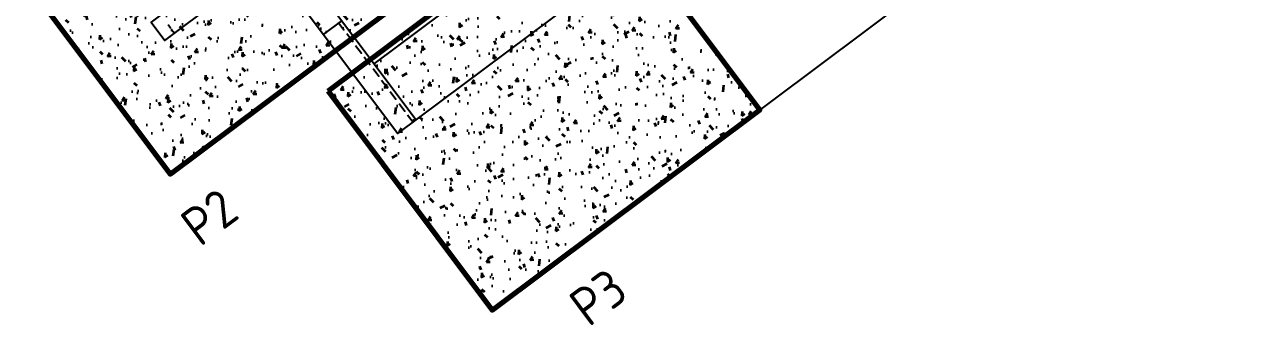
# Model space of a CAD drawing. Header units: metres. Extents: x 214070 to 217049, y 6350584 to 6351315.
# Drawn here: x 214352.999 to 214357.004, y 6351045.17 to 6351046.161 of the extents above; entities that cross this region are included whole.
import ezdxf

# ---------------------------------------------------------------- set-up
doc = ezdxf.new("R2010")
doc.units = ezdxf.units.M
for name, color, linetype, lineweight in [('GG31-E-PLN-001_DC Cable Route Layout Plan_RevA$0$0.25mm TEXT', 7, 'Continuous', 25), ('GG31-E-PLN-001_DC Cable Route Layout Plan_RevA$0$Concrete fill', 8, 'Continuous', 35), ('GG31-E-PLN-001_DC Cable Route Layout Plan_RevA$0$Footing', 7, 'Continuous', 70), ('GG31-E-PLN-001_DC Cable Route Layout Plan_RevA$0$Notes and texts', 7, 'Continuous', 35)]:
    doc.layers.add(name, color=color, linetype=linetype, lineweight=lineweight)
doc.layers.add('GG31-E-PLN-001_DC Cable Route Layout Plan_RevA$0$_0', color=7, linetype='Continuous')
doc.layers.add('GG31-E-PLN-001_DC Cable Route Layout Plan_RevA$0$Equipment', color=7, linetype='Continuous')
doc.styles.add('GG31-E-PLN-001_DC Cable Route Layout Plan_RevA$0$ISOCP', font='isocp.shx')
pattern_1 = [(49.99999999999999, (235573.8287750177, 6326018.134513894), (0.1434520365201507, -0.01255042699651902), [0.015, -0.165]), (355, (235573.8287750177, 6326018.134513894), (-0.0277502667226, 0.1504384267400024), [0.012, -0.132]), (100.45144446, (235573.8407293539, 6326018.133468025), (0.1157017693454224, 0.1378879981937259), [0.01274803839999998, -0.1402284223999997]), (46.18420000000001, (235573.8287750177, 6326018.174513894), (0.2134482661343145, -0.03310385615861531), [0.0225, -0.2475]), (96.63563549, (235573.8465623667, 6326018.171755233), (0.1869323891348457, 0.1948237201549101), [0.0191220684, -0.210342752]), (351.1841639899999, (235573.8287750177, 6326018.174513894), (0.1869323890109546, 0.1948237200539981), [0.018, -0.1980000002]), (21, (235573.8487750177, 6326018.164513894), (0.1193814104236923, -0.08052377813306777), [0.015, -0.165]), (326.0000000000001, (235573.8487750177, 6326018.164513894), (0.04866306638431635, 0.1450300090093706), [0.012, -0.132]), (71.45144474, (235573.8587234685, 6326018.157803579), (0.1680444753459942, 0.06450623056127076), [0.012748038, -0.1402284224]), (37.50000000000001, (235573.8287750177, 6326018.134513894), (0.002431971063458134, 0.0665787707662623), [0, -0.1304, 0, -0.134, 0, -0.1325]), (7.499999999999999, (235573.8287750177, 6326018.134513894), (0.05261390748842972, 0.07888234237647206), [0, -0.0764, 0, -0.1274, 0, -0.0505]), (327.5, (235573.7841750177, 6326018.134513894), (0.1067644872344818, -0.004510974346875952), [0, -0.05, 0, -0.156, 0, -0.207]), (317.5, (235573.7641750177, 6326018.134513894), (0.1166372338684772, 0.02002099646646354), [0, -0.065, 0, -0.1036, 0, -0.147])]

# ---------------------------------------------------------------- blocks, each defined once
blk = doc.blocks.new('GG31-E-PLN-001_DC Cable Route Layout Plan_RevA$0$HVSB-wanertown')
at = {"layer": 'GG31-E-PLN-001_DC Cable Route Layout Plan_RevA$0$Concrete fill'}
h = blk.add_hatch(dxfattribs=at)
h.set_pattern_fill('AR-CONC', color=256, scale=0.02)
h.set_pattern_definition(pattern_1)
h.paths.add_polyline_path([(235597.1101799489, 6326037.891947699), (235596.2101799489, 6326037.891947699), (235596.2101799489, 6326037.091947699), (235597.1101799489, 6326037.091947699)])
h = blk.add_hatch(dxfattribs=at)
h.set_pattern_fill('AR-CONC', color=256, scale=0.02)
h.set_pattern_definition(pattern_1)
h.paths.add_polyline_path([(235597.8901799489, 6326036.098947699), (235597.8901799489, 6326036.9989477), (235596.7901799489, 6326036.9989477), (235596.7901799489, 6326036.098947699)])
at = {"layer": 'GG31-E-PLN-001_DC Cable Route Layout Plan_RevA$0$Equipment', "elevation": -6.260085190106653}
for points in [[(235600.2008225325, 6326037.454832916), (235600.2008225325, 6326037.530153912), (235596.4605644698, 6326037.530153912), (235596.4605644698, 6326037.454832916)], [(235597.7910071341, 6326036.750239247), (235597.7910071341, 6326037.445246608), (235596.8898941407, 6326037.445246608), (235596.8898941407, 6326036.750239247)]]:
    blk.add_lwpolyline(points, close=True, dxfattribs=at)
for points in [[(235596.499936808, 6326037.490096837), (235596.499936808, 6326037.476744479), (235596.499936808, 6326037.476744479)], [(235596.499936808, 6326037.470581852), (235596.499936808, 6326037.454832916), (235596.499936808, 6326037.454832916)], [(235596.9652151356, 6326037.445246608), (235596.9652151356, 6326036.750239247), (235596.9652151356, 6326036.750239247)], [(235596.8898941407, 6326037.157657355), (235596.9652151356, 6326037.157657355), (235596.9652151356, 6326037.157657355)], [(235596.9528898819, 6326037.161423405), (235596.9528898819, 6326037.129583166), (235596.9528898819, 6326037.129583166)], [(235596.9528898819, 6326037.11383423), (235596.9528898819, 6326037.081651623), (235596.9528898819, 6326037.081651623)], [(235596.9528898819, 6326037.06556032), (235596.9528898819, 6326037.03406245), (235596.9528898819, 6326037.03406245)], [(235596.9528898819, 6326037.018313514), (235596.9528898819, 6326036.986815643), (235596.9528898819, 6326036.986815643)], [(235596.9528898819, 6326036.970039604), (235596.9528898819, 6326036.938541734), (235596.9528898819, 6326036.938541734)], [(235596.9652151356, 6326036.979968281), (235597.7156861392, 6326036.979968281), (235597.7156861392, 6326036.979968281)], [(235596.9528898819, 6326036.922792798), (235596.9528898819, 6326036.891294927), (235596.9528898819, 6326036.891294927)], [(235596.9528898819, 6326036.875545993), (235596.9528898819, 6326036.844048122), (235596.9528898819, 6326036.844048122)], [(235596.9528898819, 6326036.827272082), (235596.9528898819, 6326036.795774211), (235596.9528898819, 6326036.795774211)], [(235596.9528898819, 6326036.780025276), (235596.9528898819, 6326036.750239247), (235596.9528898819, 6326036.750239247)]]:
    blk.add_lwpolyline(points, dxfattribs=at)
at = {"layer": 'GG31-E-PLN-001_DC Cable Route Layout Plan_RevA$0$Footing', "elevation": -6.260085190106653}
for points in [[(235596.2101799489, 6326037.891947699), (235597.1101799489, 6326037.891947699), (235597.1101799489, 6326037.091947699), (235596.2101799489, 6326037.091947699)], [(235596.7901799489, 6326036.9989477), (235597.8901799489, 6326036.9989477), (235597.8901799489, 6326036.098947699), (235596.7901799489, 6326036.098947699)]]:
    blk.add_lwpolyline(points, close=True, dxfattribs=at)
at = {"layer": 'GG31-E-PLN-001_DC Cable Route Layout Plan_RevA$0$Notes and texts', "char_height": 0.125, "attachment_point": 1, "style": 'GG31-E-PLN-001_DC Cable Route Layout Plan_RevA$0$ISOCP'}
for s, insert in [('P2', (235596.1446695035, 6326036.964541399, -6.260085190106653)), ('P3', (235597.009825637, 6326035.987010578, -6.260085190106653))]:
    blk.add_mtext_dynamic_manual_height_columns(s, width=0.2132222737630363, gutter_width=0.65, heights=[0], dxfattribs=dict(at, insert=insert))
blk = doc.blocks.new('GG31-E-PLN-001_DC Cable Route Layout Plan_RevA')
at = {"layer": 'GG31-E-PLN-001_DC Cable Route Layout Plan_RevA$0$_0'}
blk.add_line((229044.3744712682, 6322001.556415263), (229041.9087604471, 6321999.710698559), dxfattribs=at)
at = {"layer": 'GG31-E-PLN-001_DC Cable Route Layout Plan_RevA$0$0.25mm TEXT', "rotation": 36.81682220265147}
blk.add_blockref('GG31-E-PLN-001_DC Cable Route Layout Plan_RevA$0$HVSB-wanertown', (3831365.58872416, 1116473.54348883, 6.260085190106653), dxfattribs=at)

msp = doc.modelspace()

# ---------------------------------------------------------------- block references
msp.add_blockref('GG31-E-PLN-001_DC Cable Route Layout Plan_RevA', (-14687.37069500599, 29045.50982125732))

doc.saveas('drawing.dxf')
